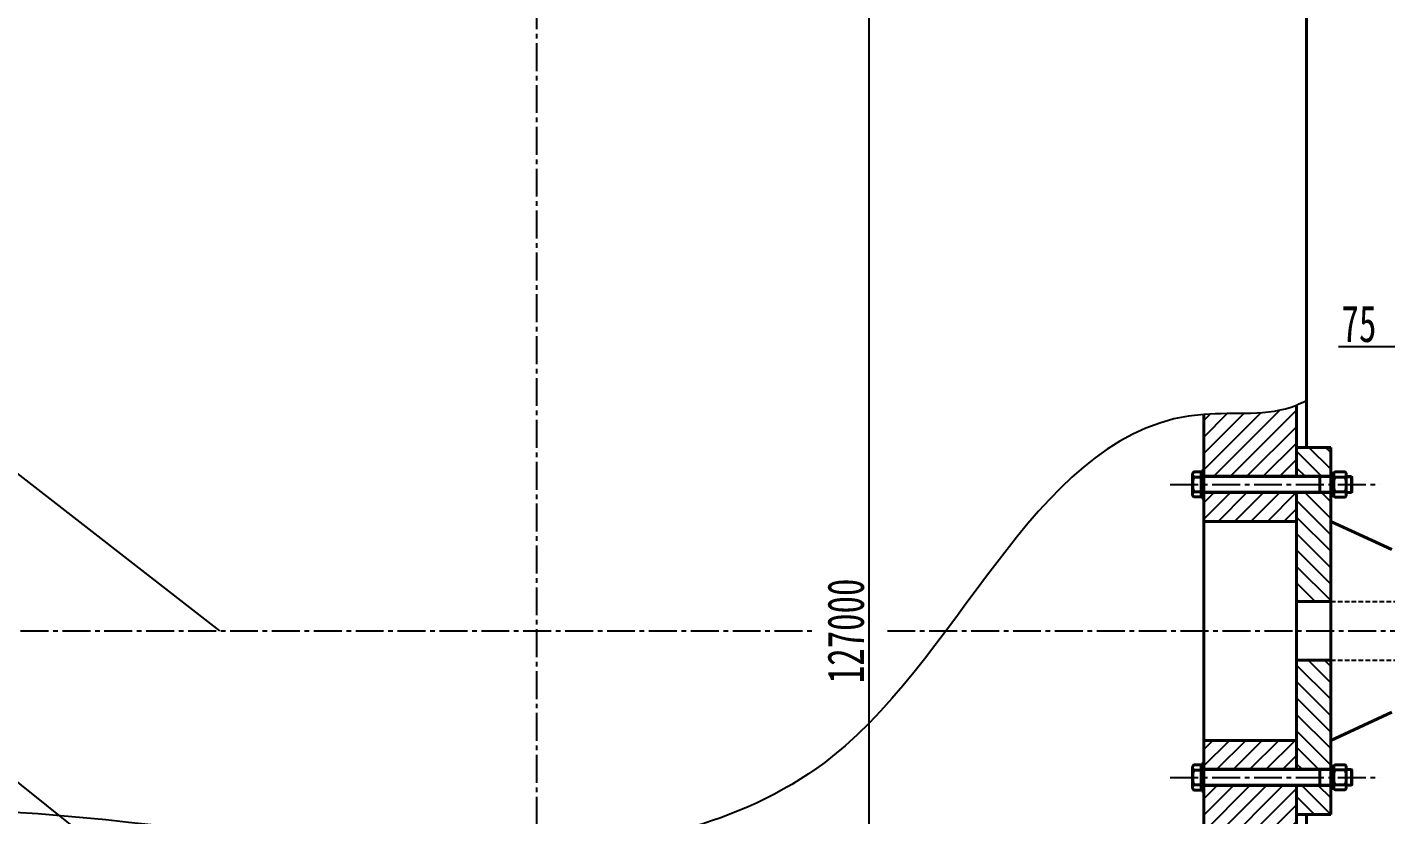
# Model space of a CAD drawing. Header units: millimetres. Extents: x 1593 to 2782, y 465 to 1306.
# Drawn here: x 1786.2 to 1971.6, y 1039.8 to 1147.3 of the extents above; entities that cross this region are included whole.
import ezdxf

# ---------------------------------------------------------------- set-up
doc = ezdxf.new("R2010")
doc.units = ezdxf.units.MM
doc.header["$LTSCALE"] = 0.2
doc.linetypes.add('CENTER2', pattern=[28.575, 19.05, -3.175, 3.175, -3.175])
doc.linetypes.add('HIDDEN2', pattern=[4.7625, 3.175, -1.5875])
for name, color, linetype in [('中心线', 1, 'CENTER2'), ('剖面线', 3, 'Continuous'), ('尺寸线', 4, 'Continuous'), ('细实线', 2, 'Continuous'), ('虚线', 6, 'HIDDEN2')]:
    doc.layers.add(name, color=color, linetype=linetype)
doc.layers.add('粗实线', color=7, linetype='Continuous', lineweight=40)
doc.styles.add('标准', font='', dxfattribs={"width": 0.7})
doc.styles.get('标准').set_extended_font_data('SimSun')
doc.dimstyles.new('30', dxfattribs={"dimtxt": 5, "dimasz": 5, "dimexe": 1.25, "dimexo": 0.625, "dimtad": 1, "dimdec": 0, "dimlfac": 30, "dimdsep": 46, "dimtxsty": '标准', "dimcen": 2.5, "dimadec": 0, "dimazin": 0, "dimtfac": 1, "dimtdec": 0, "dimtmove": 0, "dimatfit": 3, "dimfxl": 1, "dimarcsym": 0})

# ---------------------------------------------------------------- blocks, each defined once
blk = doc.blocks.new('*D6')
at = {"layer": 'Defpoints', "color": 0, "transparency": 16777216}
for p in [(1980.72, 1103.67), (1983.22, 1103.67), (1983.22, 1103.67)]:
    blk.add_point(p, dxfattribs=at)
at = {"layer": '尺寸线', "color": 0, "lineweight": -2, "transparency": 16777216}
for p, q in [((1975.72, 1103.67), (1965.1, 1103.67)), ((1983.22, 1103.67), (1980.72, 1103.67)), ((1980.72, 1103.05), (1980.72, 1102.42)), ((1983.22, 1103.05), (1983.22, 1102.42)), ((1988.22, 1103.67), (1993.22, 1103.67))]:
    blk.add_line(p, q, dxfattribs=at)
at = {"layer": '尺寸线', "color": 0, "transparency": 16777216}
for points in [[(1975.72, 1104.51), (1975.72, 1102.84), (1980.72, 1103.67)], [(1988.22, 1104.51), (1988.22, 1102.84), (1983.22, 1103.67)]]:
    blk.add_solid(points, dxfattribs=at)
at = {"layer": '尺寸线', "color": 0, "transparency": 16777216, "insert": (1967.9, 1106.8), "char_height": 5, "attachment_point": 5, "style": '标准'}
blk.add_mtext('75', dxfattribs=at)
blk = doc.blocks.new('*D7')
at = {"layer": 'Defpoints', "color": 0, "transparency": 16777216}
for p in [(1855.72, 1255.93), (1855.72, 873.86), (1901.04, 873.86)]:
    blk.add_point(p, dxfattribs=at)
at = {"layer": '尺寸线', "color": 0, "lineweight": -2, "transparency": 16777216}
for p, q in [((1856.35, 1255.93), (1902.29, 1255.93)), ((1901.04, 1250.93), (1901.04, 878.86)), ((1856.35, 873.86), (1902.29, 873.86))]:
    blk.add_line(p, q, dxfattribs=at)
at = {"layer": '尺寸线', "color": 0, "transparency": 16777216}
for points in [[(1900.2, 1250.93), (1901.87, 1250.93), (1901.04, 1255.93)], [(1900.2, 878.86), (1901.87, 878.86), (1901.04, 873.86)]]:
    blk.add_solid(points, dxfattribs=at)
at = {"layer": '尺寸线', "color": 0, "transparency": 16777216, "insert": (1897.91, 1064.9), "char_height": 5, "attachment_point": 5, "rotation": 90, "style": '标准'}
blk.add_mtext('127000', dxfattribs=at)

msp = doc.modelspace()

# ---------------------------------------------------------------- hatches: boundary and pattern name
at = {"layer": '剖面线'}
h = msp.add_hatch(dxfattribs=at)
h.set_pattern_fill('ANSI31', scale=0.5)
edge = h.paths.add_edge_path()
edge.add_spline(control_points=[(1959.375, 1095.688), (1955.473, 1094.097), (1950.883, 1094.767), (1946.73, 1094.462)], knot_values=[0, 0, 0, 0, 12.7040023, 12.7040023, 12.7040023, 12.7040023], degree=3, periodic=0)
edge.add_line((1946.73, 1094.462), (1946.73, 1086.01))
edge.add_line((1946.73, 1086.01), (1959.375, 1086.01))
edge.add_line((1959.375, 1086.01), (1959.375, 1095.688))
h.paths.add_polyline_path([(1959.375, 1083.783), (1947.931, 1083.783), (1946.73, 1083.783), (1946.73, 1079.834), (1959.375, 1079.834)])
h.paths.add_polyline_path([(1959.375, 1049.959), (1946.73, 1049.959), (1946.73, 1046.01), (1959.375, 1046.01)])
h.paths.add_polyline_path([(1959.375, 1043.783), (1946.73, 1043.783), (1946.73, 1042.433), (1946.73, 1029.709), (1946.73, 1025.758), (1959.375, 1025.758)])
h.paths.add_polyline_path([(1950.795, 1018.969, -0.3026389), (1951.718, 1019.584), (1959.375, 1019.584), (1959.375, 1023.531), (1946.73, 1023.531), (1946.73, 1022.181), (1946.401, 1022.181, 0.3034721), (1945.477, 1021.563, -0.0644585), (1930.989, 996.317, -0.2344279), (1930.193, 995.922), (1902.485, 995.922), (1895.305, 995.922), (1894.153, 995.922), (1894.153, 994.288), (1895.357, 994.288), (1895.357, 980.442), (1903.138, 980.442), (1924.526, 980.442, 0.1994524), (1925.235, 980.737, 0.0973125)])
h.paths.add_polyline_path([(1891.917, 995.922), (1890.764, 995.922), (1882.285, 995.922), (1882.285, 994.288), (1891.917, 994.288)])
h.paths.add_polyline_path([(1882.285, 995.922), (1879.208, 995.922), (1879.208, 995.492), (1878.778, 995.492), (1878.778, 995.249), (1878.778, 995.134), (1878.762, 995.001), (1878.442, 994.822), (1878.415, 994.838), (1878.415, 994.288), (1882.285, 994.288)])
h.paths.add_polyline_path([(1878.132, 995.001), (1878.132, 995.134), (1878.116, 995.134), (1878.116, 995.25), (1878.116, 995.492), (1875.104, 995.492), (1875.104, 994.288), (1878.415, 994.288), (1878.415, 994.838)])
h = msp.add_hatch(dxfattribs=at)
h.set_pattern_fill('ANSI31', scale=0.5, angle=90)
h.paths.add_polyline_path([(1964.05, 1083.783), (1959.375, 1083.783), (1959.375, 1068.896), (1964.05, 1068.896)])
h.paths.add_polyline_path([(1964.05, 1089.959), (1959.375, 1089.959), (1959.375, 1086.01), (1964.05, 1086.01)])
h.paths.add_polyline_path([(1964.05, 1060.896), (1959.375, 1060.896), (1959.375, 1046.01), (1964.05, 1046.01)])
h.paths.add_polyline_path([(1964.05, 1043.783), (1962.565, 1043.783), (1959.375, 1043.783), (1959.375, 1039.834), (1964.05, 1039.834)])

# ---------------------------------------------------------------- linework, layer by layer
at = {"layer": '中心线', "color": 7}
for p, q in [((1855.725, 564.111), (1855.725, 1260.98)), ((1942.16, 1084.896), (1970.752, 1084.896)), ((1659.581, 1064.896), (1893.618, 1064.896)), ((1903.569, 1064.896), (2233.381, 1064.896)), ((1942.16, 1044.896), (1970.752, 1044.896))]:
    msp.add_line(p, q, dxfattribs=at)
at = {"layer": '尺寸线', "color": 7}
for p, q in [((1812.514, 1064.896), (1656.778, 1185.95)), ((1855.725, 987.642), (1656.778, 1146.683))]:
    msp.add_line(p, q, dxfattribs=at)
at = {"layer": '粗实线', "color": 7}
for p, q in [((1960.725, 1154.896), (1960.725, 1089.959)), ((1959.375, 1086.01), (1959.375, 1095.688)), ((1946.73, 1094.462), (1946.73, 1079.834)), ((1959.375, 1089.959), (1964.05, 1089.959)), ((1964.05, 1089.959), (1964.05, 1064.896)), ((1945.211, 1086.261), (1945.211, 1083.532)), ((1945.92, 1086.612), (1945.428, 1086.612)), ((1946.393, 1086.612), (1945.965, 1086.612)), ((1946.393, 1086.612), (1946.393, 1083.18)), ((1946.73, 1086.786), (1946.46, 1086.786)), ((1946.46, 1086.786), (1946.46, 1083.006)), ((1946.73, 1086.01), (1946.73, 1087.36)), ((1946.73, 1083.006), (1946.73, 1086.786)), ((1964.455, 1086.415), (1964.05, 1086.415)), ((1964.05, 1083.344), (1964.05, 1086.415)), ((1964.455, 1083.344), (1964.455, 1086.415)), ((1964.681, 1086.596), (1965.956, 1086.596)), ((1966.173, 1083.515), (1966.173, 1086.244)), ((1946.393, 1085.909), (1945.428, 1085.909)), ((1946.46, 1085.976), (1946.393, 1085.976)), ((1946.73, 1086.01), (1964.05, 1086.01)), ((1946.73, 1086.01), (1946.73, 1079.832)), ((1946.73, 1086.01), (1964.05, 1086.01)), ((1946.73, 1086.01), (1964.05, 1086.01)), ((1946.73, 1086.01), (1946.73, 1079.832)), ((1946.73, 1079.832), (1946.73, 1086.01)), ((1964.05, 1085.959), (1946.73, 1085.959)), ((1962.565, 1086.01), (1964.05, 1086.01)), ((1962.565, 1085.959), (1962.565, 1083.833)), ((1964.455, 1084.896), (1964.05, 1085.214)), ((1964.455, 1084.545), (1964.05, 1084.896)), ((1964.681, 1085.892), (1965.956, 1085.892)), ((1966.173, 1085.959), (1966.505, 1085.959)), ((1966.505, 1085.959), (1966.885, 1085.959)), ((1966.952, 1085.892), (1966.885, 1085.959)), ((1966.885, 1085.959), (1966.885, 1083.799)), ((1966.952, 1085.892), (1966.952, 1083.867)), ((1946.393, 1083.884), (1945.428, 1083.884)), ((1946.393, 1083.18), (1945.428, 1083.18)), ((1946.46, 1083.816), (1946.393, 1083.816)), ((1946.73, 1083.006), (1946.46, 1083.006)), ((1964.05, 1083.833), (1946.73, 1083.833)), ((1946.73, 1083.783), (1960.05, 1083.783)), ((1946.73, 1083.783), (1960.05, 1083.783)), ((1947.931, 1083.783), (1960.05, 1083.783)), ((1947.931, 1083.783), (1960.05, 1083.783)), ((1947.931, 1083.783), (1964.05, 1083.783)), ((1959.375, 1083.783), (1959.375, 1064.896)), ((1964.455, 1083.344), (1964.05, 1083.344)), ((1965.956, 1083.867), (1964.681, 1083.867)), ((1964.681, 1083.163), (1965.956, 1083.163)), ((1966.173, 1083.799), (1966.505, 1083.799)), ((1966.505, 1083.799), (1966.885, 1083.799)), ((1966.885, 1083.799), (1966.952, 1083.867)), ((1946.73, 1079.834), (1959.375, 1079.834)), ((1946.73, 1064.896), (1946.73, 1079.832)), ((1964.05, 1079.834), (1972.387, 1075.997)), ((1964.05, 1068.896), (1959.375, 1068.896)), ((1946.73, 1064.896), (1946.73, 1049.961)), ((1959.375, 1046.01), (1959.375, 1064.896)), ((1964.05, 1039.834), (1964.05, 1064.896)), ((1964.05, 1060.896), (1959.375, 1060.896)), ((1964.05, 1049.959), (1972.387, 1053.796)), ((1946.73, 1043.783), (1946.73, 1049.961)), ((1946.73, 1043.783), (1946.73, 1049.961)), ((1946.73, 1049.961), (1946.73, 1043.783)), ((1946.73, 1049.959), (1959.375, 1049.959)), ((1946.73, 1029.709), (1946.73, 1049.959)), ((1945.211, 1043.532), (1945.211, 1046.261)), ((1946.393, 1046.612), (1945.428, 1046.612)), ((1946.393, 1045.909), (1945.428, 1045.909)), ((1946.393, 1043.18), (1946.393, 1046.612)), ((1946.46, 1045.976), (1946.393, 1045.976)), ((1946.73, 1046.786), (1946.46, 1046.786)), ((1946.46, 1043.006), (1946.46, 1046.786)), ((1946.73, 1046.786), (1946.73, 1043.006)), ((1946.73, 1046.01), (1960.05, 1046.01)), ((1946.73, 1046.01), (1960.05, 1046.01)), ((1964.05, 1045.959), (1946.73, 1045.959)), ((1947.931, 1046.01), (1960.05, 1046.01)), ((1947.931, 1046.01), (1960.05, 1046.01)), ((1947.931, 1046.01), (1964.05, 1046.01)), ((1962.565, 1043.833), (1962.565, 1045.959)), ((1964.455, 1046.449), (1964.05, 1046.449)), ((1964.05, 1046.449), (1964.05, 1043.378)), ((1964.455, 1046.449), (1964.455, 1043.378)), ((1964.681, 1046.629), (1965.956, 1046.629)), ((1965.956, 1045.926), (1964.681, 1045.926)), ((1966.173, 1046.277), (1966.173, 1043.549)), ((1966.173, 1045.993), (1966.505, 1045.993)), ((1966.505, 1045.993), (1966.885, 1045.993)), ((1966.885, 1045.993), (1966.952, 1045.926)), ((1966.885, 1043.833), (1966.885, 1045.993)), ((1966.952, 1043.901), (1966.952, 1045.926)), ((1946.393, 1043.884), (1945.428, 1043.884)), ((1946.46, 1043.816), (1946.393, 1043.816)), ((1964.05, 1043.833), (1946.73, 1043.833)), ((1946.73, 1043.783), (1964.05, 1043.783)), ((1946.73, 1043.783), (1964.05, 1043.783)), ((1946.73, 1043.783), (1964.05, 1043.783)), ((1946.73, 1043.783), (1946.73, 1042.433)), ((1959.375, 1043.783), (1959.375, 1025.758)), ((1962.565, 1043.783), (1964.05, 1043.783)), ((1964.455, 1045.248), (1964.05, 1044.896)), ((1964.455, 1044.896), (1964.05, 1044.579)), ((1964.681, 1043.901), (1965.956, 1043.901)), ((1966.173, 1043.833), (1966.505, 1043.833)), ((1966.505, 1043.833), (1966.885, 1043.833)), ((1966.952, 1043.901), (1966.885, 1043.833)), ((1945.92, 1043.18), (1945.428, 1043.18)), ((1946.393, 1043.18), (1945.965, 1043.18)), ((1946.73, 1043.006), (1946.46, 1043.006)), ((1964.455, 1043.378), (1964.05, 1043.378)), ((1964.681, 1043.197), (1965.956, 1043.197)), ((1959.375, 1039.834), (1964.05, 1039.834)), ((1960.725, 997.597), (1960.725, 1039.834))]:
    msp.add_line(p, q, dxfattribs=at)
for centre, major_axis, ratio in [((1945.428, 1086.261), (0, 0.352), 0.6165612), ((1964.681, 1086.244), (0, 0.352), 0.6438882), ((1965.956, 1086.244), (0, -0.352), 0.6165612), ((1945.428, 1084.896), (0, 1.012), 0.214255), ((1964.681, 1084.879), (0, 1.012), 0.2237512), ((1965.956, 1084.879), (0, -1.012), 0.214255), ((1945.428, 1083.532), (0, 0.352), 0.6165612), ((1964.681, 1083.515), (0, 0.352), 0.6438882), ((1965.956, 1083.515), (0, -0.352), 0.6165612)]:
    msp.add_ellipse(centre, major_axis=major_axis, ratio=ratio, start_param=0, end_param=3.1415927, dxfattribs=at)
at = {"layer": '粗实线', "color": 7, "extrusion": (0, 0, -1)}
for centre, major_axis, ratio in [((1945.428, 1046.261), (0, -0.352), 0.6165612), ((1945.428, 1044.896), (0, -1.012), 0.214255), ((1964.681, 1046.277), (0, -0.352), 0.6438882), ((1964.681, 1044.913), (0, -1.012), 0.2237512), ((1965.956, 1046.277), (0, 0.352), 0.6165612), ((1965.956, 1044.913), (0, 1.012), 0.214255), ((1945.428, 1043.532), (0, -0.352), 0.6165612), ((1964.681, 1043.549), (0, -0.352), 0.6438882), ((1965.956, 1043.549), (0, 0.352), 0.6165612)]:
    msp.add_ellipse(centre, major_axis=major_axis, ratio=ratio, start_param=0, end_param=3.1415927, dxfattribs=at)
at = {"layer": '细实线', "color": 7}
for p, q in [((1964.05, 1085.892), (1962.565, 1085.892)), ((1966.173, 1085.892), (1966.505, 1085.892)), ((1966.505, 1085.892), (1966.952, 1085.892)), ((1964.05, 1083.901), (1962.565, 1083.901)), ((1966.173, 1083.867), (1966.505, 1083.867)), ((1966.505, 1083.867), (1966.952, 1083.867)), ((1964.05, 1045.892), (1962.565, 1045.892)), ((1966.173, 1045.926), (1966.505, 1045.926)), ((1966.505, 1045.926), (1966.952, 1045.926)), ((1964.05, 1043.901), (1962.565, 1043.901)), ((1966.173, 1043.901), (1966.505, 1043.901)), ((1966.505, 1043.901), (1966.952, 1043.901))]:
    msp.add_line(p, q, dxfattribs=at)
msp.add_spline([(1960.725, 1096.308), (1959.375, 1095.688), (1946.73, 1094.462), (1896.091, 1047.782), (1855.725, 1034.712), (1755.8, 1039.183), (1749.698, 1037.946), (1786.159, 973.886), (1792.258, 964.896)], degree=3, dxfattribs=at)
at = {"layer": '虚线', "color": 7}
for p, q in [((1964.05, 1068.896), (2128.687, 1068.896)), ((1964.05, 1060.896), (2128.687, 1060.896))]:
    msp.add_line(p, q, dxfattribs=at)

# ---------------------------------------------------------------- dimensions: what is measured, and where the dimension line sits
at = {"layer": '尺寸线', "color": 7}
dim = msp.add_linear_dim(base=(1901.036, 873.864), p1=(1855.725, 1255.928), p2=(1855.725, 873.864), angle=90, text='127000', dimstyle='30', dxfattribs=at)
dim.commit()
dim.dimension.update_dxf_attribs({"geometry": '*D7', "text_midpoint": (1897.911, 1064.896)})
dim = msp.add_linear_dim(base=(1983.225, 1103.673), p1=(1980.725, 1103.673), p2=(1983.225, 1103.673), dimstyle='30', dxfattribs=at)
dim.commit()
dim.dimension.update_dxf_attribs({"geometry": '*D6', "text_midpoint": (1967.903, 1103.673), "dimtype": 160})

doc.saveas('drawing.dxf')
